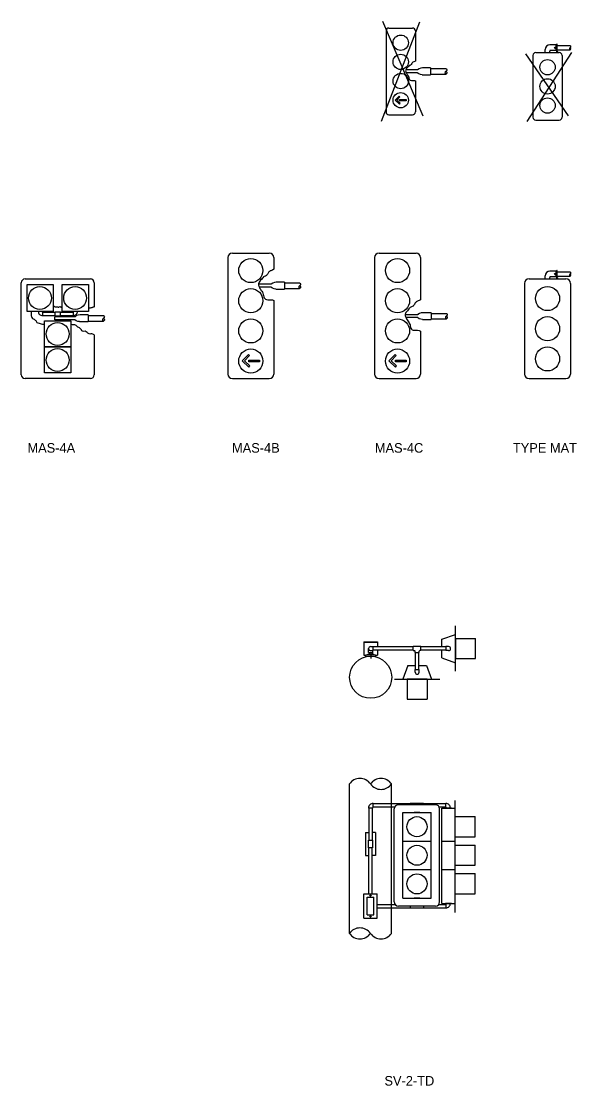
# Model space of a CAD drawing. Extents: x -791 to -679, y 457 to 504.
# Drawn here: x -735.3 to -711.16, y 457.24 to 503.52 of the extents above; entities that cross this region are included whole.
import ezdxf

# ---------------------------------------------------------------- set-up
doc = ezdxf.new("R2010")
doc.units = 0
doc.layers.add('es_DETAIL', color=7, linetype='Continuous')
doc.layers.add('es_NO-PLOT', color=7, linetype='Continuous')

msp = doc.modelspace()

# ---------------------------------------------------------------- linework, layer by layer
at = {"layer": 'es_DETAIL'}
for p, q in [((-719.446, 503.098), (-719.446, 499.577)), ((-719.321, 503.223), (-718.3, 503.223)), ((-718.175, 503.098), (-718.175, 501.789)), ((-712.942, 502.158), (-711.921, 502.158)), ((-712.527, 502.158), (-712.527, 502.292)), ((-712.335, 502.158), (-712.335, 502.224)), ((-712.048, 502.499), (-712.333, 502.491)), ((-712.048, 502.244), (-712.308, 502.251)), ((-712.117, 502.387), (-712.085, 502.387)), ((-712.117, 502.355), (-712.117, 502.387)), ((-712.117, 502.355), (-712.085, 502.355)), ((-712.085, 502.355), (-712.085, 502.387)), ((-712.048, 502.499), (-712.027, 502.516)), ((-712.048, 502.244), (-712.048, 502.499)), ((-712.048, 502.244), (-712.048, 502.244)), ((-712.048, 502.244), (-712.027, 502.227)), ((-712.039, 502.461), (-712.026, 502.468)), ((-712.039, 502.446), (-712.039, 502.461)), ((-712.039, 502.46), (-712.026, 502.453)), ((-712.026, 502.438), (-712.039, 502.446)), ((-712.032, 502.426), (-712.032, 502.442)), ((-712.03, 502.21), (-712.024, 502.213)), ((-712.03, 502.195), (-712.03, 502.21)), ((-712.03, 502.209), (-712.017, 502.202)), ((-712.017, 502.187), (-712.03, 502.195)), ((-712.026, 502.468), (-712.013, 502.461)), ((-712.026, 502.453), (-712.013, 502.461)), ((-712.026, 502.438), (-712.026, 502.453)), ((-712.013, 502.446), (-712.026, 502.438)), ((-712.024, 502.209), (-712.024, 502.225)), ((-712.021, 502.441), (-712.021, 502.426)), ((-712.017, 502.202), (-712.004, 502.21)), ((-712.017, 502.187), (-712.017, 502.202)), ((-712.004, 502.195), (-712.017, 502.187)), ((-712.013, 502.461), (-712.013, 502.446)), ((-712.013, 502.226), (-712.013, 502.209)), ((-712.013, 502.215), (-712.004, 502.21)), ((-712.005, 502.237), (-712.005, 502.506)), ((-712.005, 502.459), (-711.448, 502.459)), ((-712.005, 502.283), (-711.445, 502.283)), ((-712.004, 502.21), (-712.004, 502.195)), ((-713.067, 502.033), (-713.067, 499.346)), ((-711.796, 502.033), (-711.796, 499.346)), ((-718.084, 501.404), (-718.595, 501.404)), ((-717.513, 501.487), (-717.513, 501.192)), ((-717.512, 501.459), (-716.847, 501.459)), ((-717.512, 501.218), (-716.847, 501.218)), ((-718.175, 500.923), (-718.175, 499.577)), ((-717.883, 501.192), (-717.513, 501.192)), ((-719.321, 499.452), (-718.3, 499.452)), ((-712.942, 499.221), (-711.921, 499.221)), ((-726.128, 493.442), (-724.521, 493.442)), ((-719.753, 493.442), (-718.146, 493.442)), ((-726.325, 493.245), (-726.325, 488.181)), ((-724.325, 493.245), (-724.325, 492.735)), ((-719.95, 493.245), (-719.95, 488.181)), ((-717.95, 493.245), (-717.95, 491.409)), ((-712.527, 492.318), (-712.527, 492.451)), ((-712.048, 492.659), (-712.333, 492.651)), ((-712.117, 492.547), (-712.085, 492.547)), ((-712.117, 492.515), (-712.117, 492.547)), ((-712.117, 492.515), (-712.085, 492.515)), ((-712.085, 492.515), (-712.085, 492.547)), ((-712.048, 492.659), (-712.027, 492.676)), ((-712.048, 492.403), (-712.048, 492.659)), ((-712.039, 492.62), (-712.026, 492.627)), ((-712.039, 492.62), (-712.026, 492.612)), ((-712.039, 492.605), (-712.039, 492.62)), ((-712.026, 492.597), (-712.039, 492.605)), ((-712.032, 492.586), (-712.032, 492.601)), ((-712.026, 492.627), (-712.013, 492.62)), ((-712.026, 492.612), (-712.013, 492.62)), ((-712.026, 492.597), (-712.026, 492.612)), ((-712.013, 492.605), (-712.026, 492.597)), ((-712.021, 492.6), (-712.021, 492.586)), ((-712.013, 492.62), (-712.013, 492.605)), ((-712.005, 492.396), (-712.005, 492.665)), ((-712.005, 492.619), (-711.448, 492.619)), ((-712.005, 492.443), (-711.445, 492.443)), ((-735.3, 488.151), (-735.3, 492.151)), ((-735.134, 492.318), (-732.3, 492.318)), ((-732.134, 492.151), (-732.134, 491.089)), ((-724.454, 491.96), (-724.96, 491.96)), ((-723.868, 492.173), (-723.868, 491.877)), ((-723.867, 492.145), (-723.203, 492.145)), ((-713.431, 492.121), (-713.431, 488.181)), ((-713.235, 492.318), (-711.628, 492.318)), ((-712.335, 492.318), (-712.335, 492.383)), ((-712.048, 492.403), (-712.308, 492.41)), ((-712.048, 492.403), (-712.048, 492.403)), ((-712.048, 492.403), (-712.027, 492.386)), ((-712.03, 492.369), (-712.024, 492.373)), ((-712.03, 492.369), (-712.017, 492.361)), ((-712.03, 492.354), (-712.03, 492.369)), ((-712.017, 492.346), (-712.03, 492.354)), ((-712.024, 492.369), (-712.024, 492.384)), ((-712.017, 492.361), (-712.004, 492.369)), ((-712.017, 492.346), (-712.017, 492.361)), ((-712.004, 492.354), (-712.017, 492.346)), ((-712.013, 492.385), (-712.013, 492.369)), ((-712.013, 492.374), (-712.004, 492.369)), ((-712.004, 492.369), (-712.004, 492.354)), ((-711.431, 492.121), (-711.431, 488.181)), ((-724.238, 491.877), (-723.868, 491.877)), ((-723.867, 491.903), (-723.203, 491.903)), ((-724.325, 491.374), (-724.325, 488.181)), ((-734.375, 490.878), (-734.375, 490.719)), ((-734.375, 490.869), (-733.828, 490.869)), ((-734.375, 490.727), (-733.829, 490.727)), ((-733.843, 490.543), (-733.843, 490.67)), ((-733.828, 490.712), (-733.828, 490.881)), ((-733.828, 490.881), (-733.594, 490.881)), ((-733.828, 490.712), (-733.594, 490.712)), ((-733.782, 490.67), (-733.782, 490.712)), ((-733.64, 490.67), (-733.64, 490.712)), ((-733.594, 490.712), (-733.594, 490.881)), ((-733.594, 490.867), (-733.046, 490.867)), ((-733.594, 490.725), (-733.047, 490.725)), ((-733.046, 490.878), (-733.046, 490.719)), ((-732.394, 490.755), (-732.394, 490.459)), ((-732.394, 490.727), (-731.729, 490.727)), ((-718.079, 490.634), (-718.585, 490.634)), ((-717.493, 490.846), (-717.493, 490.551)), ((-717.492, 490.819), (-716.828, 490.819)), ((-717.492, 490.577), (-716.828, 490.577)), ((-733.782, 490.498), (-733.782, 490.543)), ((-733.64, 490.498), (-733.64, 490.543)), ((-732.764, 490.459), (-732.394, 490.459)), ((-732.394, 490.486), (-731.729, 490.486)), ((-717.863, 490.551), (-717.493, 490.551)), ((-732.134, 489.887), (-732.134, 488.151)), ((-717.95, 490.047), (-717.95, 488.181)), ((-732.3, 487.984), (-735.134, 487.984)), ((-726.128, 487.984), (-724.521, 487.984)), ((-719.753, 487.984), (-718.146, 487.984)), ((-713.235, 487.984), (-711.628, 487.984)), ((-716.434, 475.258), (-716.434, 477.227)), ((-717.018, 476.649), (-716.434, 476.862)), ((-716.434, 476.681), (-715.559, 476.681)), ((-716.434, 476.681), (-716.434, 475.806)), ((-715.559, 475.806), (-715.559, 476.681)), ((-720.205, 476.072), (-720.205, 476.244)), ((-720.116, 476.332), (-720.001, 476.332)), ((-720.001, 476.155), (-720.001, 476.332)), ((-718.263, 476.317), (-720.001, 476.317)), ((-717.93, 476.332), (-718.263, 476.332)), ((-718.263, 476.155), (-718.263, 476.332)), ((-717.93, 476.155), (-717.93, 476.332)), ((-716.845, 476.317), (-717.93, 476.317)), ((-717.018, 476.317), (-717.018, 476.649)), ((-716.73, 476.332), (-716.845, 476.332)), ((-716.845, 476.332), (-716.845, 476.155)), ((-720.205, 476.072), (-720.028, 476.072)), ((-720.189, 476.072), (-720.189, 475.995)), ((-720.116, 476.155), (-720.001, 476.155)), ((-720.116, 476.047), (-720.116, 475.811)), ((-720.043, 476.072), (-720.043, 475.995)), ((-720.028, 476.072), (-720.028, 476.155)), ((-718.263, 476.171), (-720.001, 476.171)), ((-718.263, 476.155), (-718.211, 476.155)), ((-718.185, 476.077), (-718.185, 476.129)), ((-718.185, 476.077), (-718.008, 476.077)), ((-718.169, 475.328), (-718.169, 476.077)), ((-718.023, 475.328), (-718.023, 476.077)), ((-718.008, 476.077), (-718.008, 476.129)), ((-717.93, 476.155), (-717.982, 476.155)), ((-716.845, 476.171), (-717.93, 476.171)), ((-717.018, 475.835), (-717.018, 476.171)), ((-717.018, 475.835), (-716.434, 475.623)), ((-716.73, 476.155), (-716.845, 476.155)), ((-716.434, 475.806), (-715.559, 475.806)), ((-718.503, 475.505), (-718.716, 474.921)), ((-718.503, 475.505), (-718.168, 475.505)), ((-718.178, 475.328), (-718.011, 475.328)), ((-718.178, 475.212), (-718.178, 475.328)), ((-718.022, 475.505), (-717.689, 475.505)), ((-718.011, 475.212), (-718.011, 475.328)), ((-717.689, 475.505), (-717.476, 474.921)), ((-719.081, 474.921), (-717.112, 474.921)), ((-718.532, 474.921), (-718.532, 474.046)), ((-717.657, 474.921), (-718.532, 474.921)), ((-717.657, 474.921), (-717.657, 474.046)), ((-718.532, 474.046), (-717.657, 474.046)), ((-721.042, 463.861), (-721.042, 470.359)), ((-719.209, 463.861), (-719.209, 470.359)), ((-720.041, 469.309), (-720.21, 469.309)), ((-720.198, 469.309), (-720.198, 467.913)), ((-720.01, 469.338), (-720.01, 469.507)), ((-720.01, 469.338), (-720.01, 469.507)), ((-719.209, 469.497), (-720.01, 469.497)), ((-719.209, 469.351), (-720.01, 469.351)), ((-718.397, 469.497), (-719.209, 469.497)), ((-719.073, 469.351), (-719.209, 469.351)), ((-719.073, 469.351), (-719.209, 469.351)), ((-718.907, 469.458), (-717.303, 469.458)), ((-718.397, 469.458), (-718.397, 469.521)), ((-718.397, 469.521), (-717.814, 469.521)), ((-717.814, 469.458), (-717.814, 469.521)), ((-716.85, 469.497), (-717.814, 469.497)), ((-716.85, 469.351), (-717.138, 469.351)), ((-717.027, 469.309), (-716.443, 469.309)), ((-717.027, 465.165), (-717.027, 469.309)), ((-716.608, 469.309), (-716.863, 469.309)), ((-716.85, 469.338), (-716.85, 469.507)), ((-716.82, 469.309), (-716.651, 469.309)), ((-716.444, 467.877), (-716.444, 469.643)), ((-719.09, 465.227), (-719.09, 469.275)), ((-718.725, 467.877), (-718.725, 469.116)), ((-718.725, 469.116), (-717.486, 469.116)), ((-718.251, 469.116), (-717.96, 469.116)), ((-718.233, 469.116), (-717.978, 469.116)), ((-717.978, 469.116), (-718.233, 469.116)), ((-717.486, 467.877), (-717.486, 469.116)), ((-717.121, 465.227), (-717.121, 469.275)), ((-716.444, 468.937), (-715.569, 468.937)), ((-715.569, 468.062), (-715.569, 468.937)), ((-720.342, 468.247), (-720.342, 467.247)), ((-720.342, 468.247), (-720.198, 468.247)), ((-719.908, 468.247), (-720.052, 468.247)), ((-719.908, 468.247), (-719.908, 467.247)), ((-716.444, 468.062), (-715.569, 468.062)), ((-720.198, 465.58), (-720.198, 467.58)), ((-720.052, 465.58), (-720.052, 467.58)), ((-718.725, 467.877), (-717.486, 467.877)), ((-718.725, 466.637), (-718.725, 467.877)), ((-718.725, 467.877), (-717.486, 467.877)), ((-717.486, 466.637), (-717.486, 467.877)), ((-717.027, 467.877), (-716.442, 467.877)), ((-716.444, 464.768), (-716.442, 467.877)), ((-716.444, 467.698), (-715.569, 467.698)), ((-715.569, 466.823), (-715.569, 467.698)), ((-720.342, 467.247), (-720.198, 467.247)), ((-719.908, 467.247), (-720.052, 467.247)), ((-718.725, 466.637), (-717.486, 466.637)), ((-718.725, 465.398), (-718.725, 466.637)), ((-718.725, 466.637), (-717.486, 466.637)), ((-717.486, 465.398), (-717.486, 466.637)), ((-717.027, 466.637), (-716.443, 466.637)), ((-716.444, 466.823), (-715.569, 466.823)), ((-716.444, 466.458), (-715.569, 466.458)), ((-715.569, 465.583), (-715.569, 466.458)), ((-720.417, 465.58), (-719.834, 465.58)), ((-720.417, 464.521), (-720.417, 465.58)), ((-719.834, 464.521), (-719.834, 465.58)), ((-716.444, 465.583), (-715.569, 465.583)), ((-720.271, 465.434), (-719.979, 465.434)), ((-720.271, 464.666), (-720.271, 465.434)), ((-719.979, 464.666), (-719.979, 465.434)), ((-719.834, 465.122), (-719.209, 465.122)), ((-719.209, 465.122), (-719.057, 465.122)), ((-718.725, 465.398), (-717.486, 465.398)), ((-717.978, 465.398), (-718.233, 465.398)), ((-718.233, 465.398), (-717.978, 465.398)), ((-717.154, 465.122), (-716.85, 465.122)), ((-717.027, 465.165), (-716.444, 465.165)), ((-716.608, 465.165), (-716.863, 465.165)), ((-716.85, 465.135), (-716.85, 464.967)), ((-716.82, 465.165), (-716.651, 465.165)), ((-720.271, 464.666), (-719.979, 464.666)), ((-719.834, 464.978), (-719.209, 464.978)), ((-719.209, 464.978), (-718.397, 464.978)), ((-717.303, 465.044), (-718.907, 465.044)), ((-718.397, 465.044), (-718.397, 464.959)), ((-717.814, 464.959), (-718.397, 464.959)), ((-717.814, 465.044), (-717.814, 464.959)), ((-717.814, 464.978), (-716.85, 464.978)), ((-720.417, 464.521), (-719.834, 464.521))]:
    msp.add_line(p, q, dxfattribs=at)
for points in [[(-711.448, 502.459), (-711.445, 502.459), (-711.44, 502.457), (-711.436, 502.453), (-711.433, 502.449), (-711.43, 502.443), (-711.427, 502.436), (-711.426, 502.426), (-711.425, 502.418), (-711.425, 502.409), (-711.427, 502.4), (-711.43, 502.392), (-711.436, 502.383), (-711.44, 502.378), (-711.447, 502.372), (-711.455, 502.366), (-711.461, 502.36), (-711.467, 502.351), (-711.47, 502.341), (-711.472, 502.335), (-711.472, 502.324), (-711.471, 502.315), (-711.469, 502.307), (-711.467, 502.3), (-711.464, 502.294), (-711.459, 502.289), (-711.456, 502.286), (-711.452, 502.284), (-711.448, 502.283), (-711.443, 502.284), (-711.439, 502.286), (-711.437, 502.288), (-711.433, 502.293), (-711.43, 502.298), (-711.428, 502.302), (-711.426, 502.309), (-711.424, 502.316), (-711.424, 502.323), (-711.423, 502.329), (-711.424, 502.336), (-711.426, 502.342), (-711.428, 502.349), (-711.429, 502.352), (-711.432, 502.356), (-711.434, 502.359), (-711.438, 502.364), (-711.442, 502.367), (-711.445, 502.37), (-711.448, 502.371)], [(-718.098, 501.275), (-718.57, 501.275)], [(-717.883, 501.192), (-717.955, 501.204), (-718.029, 501.228), (-718.099, 501.275)], [(-717.513, 501.487), (-717.537, 501.488), (-717.867, 501.488), (-717.94, 501.475), (-718.014, 501.451), (-718.084, 501.404)], [(-718.984, 500.091), (-718.844, 500.237), (-718.877, 500.269), (-719.049, 500.09)], [(-719.049, 500.09), (-718.87, 499.919), (-718.838, 499.951), (-718.984, 500.091)], [(-711.448, 492.619), (-711.445, 492.618), (-711.44, 492.616), (-711.436, 492.613), (-711.433, 492.608), (-711.43, 492.603), (-711.427, 492.595), (-711.426, 492.586), (-711.425, 492.578), (-711.425, 492.569), (-711.427, 492.56), (-711.43, 492.551), (-711.436, 492.543), (-711.44, 492.537), (-711.447, 492.531), (-711.455, 492.525), (-711.461, 492.519), (-711.467, 492.51), (-711.47, 492.501), (-711.472, 492.494), (-711.472, 492.483), (-711.471, 492.474), (-711.469, 492.466), (-711.467, 492.46), (-711.464, 492.453), (-711.459, 492.448), (-711.456, 492.445), (-711.452, 492.444), (-711.448, 492.443), (-711.443, 492.444), (-711.439, 492.445), (-711.437, 492.448), (-711.433, 492.452), (-711.43, 492.458), (-711.428, 492.462), (-711.426, 492.468), (-711.424, 492.475), (-711.424, 492.483), (-711.423, 492.489), (-711.424, 492.496), (-711.426, 492.502), (-711.428, 492.508), (-711.429, 492.511), (-711.432, 492.515), (-711.434, 492.518), (-711.438, 492.523), (-711.442, 492.527), (-711.445, 492.529), (-711.448, 492.531)], [(-724.439, 492.09), (-724.443, 492.088), (-724.993, 492.088)], [(-724.238, 491.877), (-724.311, 491.889), (-724.384, 491.914), (-724.454, 491.96)], [(-723.868, 492.173), (-723.892, 492.173), (-724.222, 492.173), (-724.296, 492.161), (-724.369, 492.137), (-724.439, 492.09)], [(-732.965, 490.672), (-732.969, 490.67), (-733.843, 490.67)], [(-732.394, 490.755), (-732.418, 490.756), (-732.748, 490.756), (-732.822, 490.743), (-732.895, 490.719), (-732.965, 490.672)], [(-718.064, 490.763), (-718.068, 490.761), (-718.618, 490.761)], [(-717.863, 490.551), (-717.936, 490.563), (-718.009, 490.587), (-718.079, 490.634)], [(-717.493, 490.846), (-717.517, 490.847), (-717.847, 490.847), (-717.921, 490.835), (-717.994, 490.81), (-718.064, 490.763)], [(-732.98, 490.543), (-733.843, 490.543)], [(-732.764, 490.46), (-732.837, 490.472), (-732.91, 490.496), (-732.98, 490.543)], [(-725.598, 488.753), (-725.377, 488.982), (-725.429, 489.032), (-725.699, 488.751)], [(-725.699, 488.751), (-725.418, 488.481), (-725.368, 488.532), (-725.598, 488.753)], [(-719.223, 488.753), (-719.002, 488.982), (-719.054, 489.032), (-719.324, 488.751)], [(-719.324, 488.751), (-719.043, 488.481), (-718.993, 488.532), (-719.223, 488.753)], [(-720.408, 476.535), (-719.824, 476.535)], [(-720.408, 476.535), (-720.408, 475.952)], [(-720.408, 476.516), (-719.824, 476.516)], [(-719.824, 476.535), (-719.824, 476.317)], [(-720.408, 475.952), (-720.332, 475.952)], [(-720.332, 475.89), (-720.332, 475.967), (-719.9, 475.967), (-719.9, 475.897)], [(-720.332, 475.888), (-720.332, 475.967), (-719.9, 475.967), (-719.9, 475.888)], [(-720.135, 475.987), (-720.135, 475.992), (-720.097, 475.992), (-720.097, 475.987)], [(-719.9, 475.952), (-719.824, 475.952)], [(-719.824, 476.171), (-719.824, 475.952)], [(-720.052, 469.309), (-720.052, 467.913)], [(-720.154, 465.504), (-720.098, 465.519)], [(-720.154, 465.504), (-720.098, 465.519)], [(-720.096, 465.511), (-720.152, 465.496)], [(-720.096, 465.511), (-720.152, 465.496)], [(-720.107, 464.616), (-720.148, 464.575)], [(-720.107, 464.616), (-720.148, 464.575)], [(-720.143, 464.57), (-720.102, 464.611)], [(-720.143, 464.57), (-720.102, 464.611)]]:
    msp.add_lwpolyline(points, dxfattribs=at)
for points in [[(-718.865, 500.064), (-718.865, 500.111), (-718.572, 500.111), (-718.572, 500.064)], [(-735.05, 492.068), (-733.915, 492.068), (-733.915, 490.907), (-735.05, 490.907)], [(-733.519, 492.068), (-732.384, 492.068), (-732.384, 490.906), (-733.519, 490.906)], [(-734.285, 490.498), (-733.149, 490.498), (-733.149, 489.366), (-734.285, 489.366)], [(-734.285, 489.366), (-733.149, 489.366), (-733.149, 488.234), (-734.285, 488.234)], [(-725.411, 488.71), (-725.411, 488.783), (-724.949, 488.783), (-724.949, 488.71)], [(-719.036, 488.71), (-719.036, 488.783), (-718.574, 488.783), (-718.574, 488.71)], [(-720.244, 475.995), (-719.989, 475.995), (-719.989, 475.967), (-720.244, 475.967)], [(-720.159, 475.987), (-720.073, 475.987), (-720.073, 475.967), (-720.159, 475.967)], [(-720.159, 475.987), (-720.073, 475.987), (-720.073, 475.967), (-720.159, 475.967)], [(-720.037, 467.58), (-720.214, 467.58), (-720.214, 467.913), (-720.037, 467.913)]]:
    msp.add_lwpolyline(points, close=True, dxfattribs=at)
for centre, radius in [((-718.811, 502.587), 0.333), ((-712.101, 502.371), 0.0267), ((-718.811, 501.754), 0.333), ((-712.431, 501.523), 0.333), ((-718.811, 500.92), 0.333), ((-712.431, 500.689), 0.333), ((-718.811, 500.087), 0.333), ((-712.431, 499.856), 0.333), ((-725.325, 492.68), 0.525), ((-718.95, 492.68), 0.525), ((-712.101, 492.531), 0.0267), ((-734.491, 491.486), 0.496), ((-732.96, 491.486), 0.496), ((-712.431, 491.463), 0.525), ((-725.325, 491.369), 0.525), ((-718.95, 491.369), 0.525), ((-725.325, 490.057), 0.525), ((-718.95, 490.057), 0.525), ((-712.431, 490.152), 0.525), ((-733.722, 489.923), 0.496), ((-733.722, 488.791), 0.496), ((-725.325, 488.746), 0.525), ((-718.95, 488.746), 0.525), ((-712.431, 488.84), 0.525), ((-720.117, 474.997), 0.916), ((-718.104, 468.5), 0.437), ((-718.104, 467.257), 0.437), ((-718.104, 466.014), 0.437), ((-720.125, 465.507), 0.0292), ((-720.125, 465.507), 0.0292), ((-720.125, 464.594), 0.0292), ((-720.125, 464.594), 0.0292)]:
    msp.add_circle(centre, radius, dxfattribs=at)
for centre, radius, start, end in [((-719.321, 503.098), 0.125, 90, 180), ((-718.3, 503.098), 0.125, 0, 90), ((-712.942, 502.033), 0.125, 90, 180), ((-712.327, 502.292), 0.2, 91.5911, 180), ((-712.309, 502.224), 0.0267, 88.4088, 180), ((-712.026, 502.433), 0.00895, 229.5952, 310.4048), ((-712.018, 502.506), 0.0133, 0, 128.7039), ((-712.018, 502.237), 0.0133, 231.2961, 360), ((-712.018, 502.216), 0.00895, 229.5952, 310.4048), ((-711.921, 502.033), 0.125, 0, 90), ((-719.321, 499.577), 0.125, 180, 270), ((-718.3, 499.577), 0.125, 270, 0), ((-712.942, 499.346), 0.125, 180, 270), ((-711.921, 499.346), 0.125, 270, 0), ((-726.128, 493.245), 0.197, 90, 180), ((-724.521, 493.245), 0.197, 0, 90), ((-719.753, 493.245), 0.197, 90, 180), ((-718.146, 493.245), 0.197, 0, 90), ((-712.327, 492.451), 0.2, 91.5911, 180), ((-712.026, 492.592), 0.00895, 229.5952, 310.4048), ((-712.018, 492.665), 0.0133, 0, 128.7039), ((-735.134, 492.151), 0.167, 90, 180), ((-732.3, 492.151), 0.167, 0, 90), ((-713.235, 492.121), 0.197, 90, 180), ((-712.309, 492.383), 0.0267, 88.4088, 180), ((-712.018, 492.396), 0.0133, 231.2961, 360), ((-712.018, 492.376), 0.00895, 229.5952, 310.4048), ((-711.628, 492.121), 0.197, 0, 90), ((-734.375, 490.906), 0.187, 179.645, 269.8241), ((-734.375, 490.906), 0.0276, 177.5986, 269.8241), ((-733.046, 490.906), 0.0276, 270.1759, 1.5019), ((-733.046, 490.906), 0.187, 270.1759, 0.2221), ((-735.134, 488.151), 0.167, 180, 270), ((-732.3, 488.151), 0.167, 270, 0), ((-726.128, 488.181), 0.197, 180, 270), ((-724.521, 488.181), 0.197, 270, 0), ((-719.753, 488.181), 0.197, 180, 270), ((-718.146, 488.181), 0.197, 270, 0), ((-713.235, 488.181), 0.197, 180, 270), ((-711.628, 488.181), 0.197, 270, 0), ((-720.116, 476.244), 0.0885, 90, 270), ((-716.73, 476.244), 0.0885, 270, 90), ((-718.211, 476.129), 0.026, 359.37, 90), ((-717.982, 476.129), 0.026, 90, 180.63), ((-718.095, 475.212), 0.0833, 180, 0), ((-720.584, 470.034), 0.562, 35.3121, 144.6879), ((-719.667, 470.034), 0.562, 35.3121, 144.6879), ((-719.667, 470.683), 0.562, 215.3121, 324.6879), ((-720.012, 469.309), 0.198, 89.6281, 179.8241), ((-720.012, 469.309), 0.0293, 87.4777, 179.8241), ((-718.907, 469.275), 0.182, 90, 180), ((-717.303, 469.275), 0.182, 0, 90), ((-716.849, 469.309), 0.198, 0.1759, 90.5599), ((-716.849, 469.309), 0.0293, 0.1759, 92.5223), ((-718.907, 465.227), 0.182, 180, 270), ((-717.303, 465.227), 0.182, 270, 0), ((-716.849, 465.165), 0.198, 269.4401, 359.8241), ((-716.849, 465.165), 0.0293, 267.4777, 359.8241), ((-720.584, 463.537), 0.562, 35.3121, 144.6879), ((-720.584, 464.186), 0.562, 215.3121, 324.6879), ((-719.667, 464.186), 0.562, 215.3121, 324.6879)]:
    msp.add_arc(centre, radius, start, end, dxfattribs=at)
for points in [[(-718.175, 501.789), (-718.232, 501.753), (-718.286, 501.753), (-718.334, 501.686), (-718.381, 501.599), (-718.436, 501.606), (-718.514, 501.512), (-718.611, 501.406), (-718.594, 501.33), (-718.558, 501.24), (-718.463, 501.13), (-718.452, 500.989), (-718.362, 500.929), (-718.221, 500.961), (-718.175, 500.923)], [(-724.325, 492.735), (-724.414, 492.679), (-724.499, 492.679), (-724.574, 492.573), (-724.649, 492.437), (-724.735, 492.448), (-724.858, 492.301), (-725.011, 492.134), (-724.983, 492.014), (-724.927, 491.872), (-724.777, 491.699), (-724.76, 491.477), (-724.618, 491.382), (-724.396, 491.432), (-724.325, 491.374)], [(-733.915, 491.128), (-733.866, 491.144), (-733.86, 491.085), (-733.76, 491.121), (-733.689, 491.084), (-733.667, 491.084), (-733.641, 491.12), (-733.566, 491.099), (-733.57, 491.084), (-733.53, 491.081), (-733.519, 491.081)], [(-732.384, 491.072), (-732.333, 491.046), (-732.254, 491.088), (-732.213, 491.056), (-732.175, 491.121), (-732.148, 491.098), (-732.134, 491.089)], [(-717.95, 491.409), (-718.039, 491.353), (-718.124, 491.352), (-718.199, 491.247), (-718.274, 491.11), (-718.36, 491.122), (-718.483, 490.974), (-718.636, 490.807), (-718.608, 490.687), (-718.552, 490.545), (-718.402, 490.373), (-718.385, 490.15), (-718.243, 490.055), (-718.021, 490.106), (-717.95, 490.047)], [(-734.869, 490.907), (-734.869, 490.755), (-734.868, 490.682), (-734.812, 490.582), (-734.75, 490.582), (-734.64, 490.481), (-734.64, 490.402), (-734.517, 490.402), (-734.436, 490.351), (-734.362, 490.349), (-734.285, 490.349)], [(-732.134, 489.887), (-732.213, 489.948), (-732.33, 489.888), (-732.437, 489.988), (-732.519, 490.062), (-732.644, 490.006), (-732.73, 490.181), (-732.883, 490.236), (-732.948, 490.34), (-733.077, 490.309), (-733.149, 490.329)]]:
    msp.add_open_spline(points, degree=3, dxfattribs=at)
for points in [[(-716.847, 501.459), (-716.827, 501.445), (-716.813, 501.423), (-716.81, 501.39), (-716.821, 501.361), (-716.844, 501.341), (-716.872, 501.319), (-716.886, 501.29), (-716.886, 501.26), (-716.871, 501.234), (-716.847, 501.218)], [(-716.848, 501.339), (-716.822, 501.319), (-716.809, 501.29), (-716.809, 501.26), (-716.824, 501.234), (-716.847, 501.218)], [(-723.203, 492.145), (-723.182, 492.131), (-723.169, 492.108), (-723.166, 492.075), (-723.176, 492.046), (-723.199, 492.027), (-723.228, 492.004), (-723.241, 491.976), (-723.241, 491.945), (-723.226, 491.92), (-723.203, 491.903)], [(-723.203, 492.024), (-723.178, 492.004), (-723.164, 491.976), (-723.164, 491.945), (-723.179, 491.92), (-723.203, 491.903)], [(-731.729, 490.727), (-731.708, 490.713), (-731.695, 490.691), (-731.692, 490.657), (-731.702, 490.629), (-731.725, 490.609), (-731.754, 490.586), (-731.767, 490.558), (-731.767, 490.528), (-731.752, 490.502), (-731.729, 490.486)], [(-731.729, 490.607), (-731.704, 490.586), (-731.69, 490.558), (-731.69, 490.528), (-731.705, 490.502), (-731.729, 490.486)], [(-716.828, 490.819), (-716.807, 490.804), (-716.794, 490.782), (-716.791, 490.749), (-716.801, 490.72), (-716.824, 490.7), (-716.853, 490.678), (-716.866, 490.649), (-716.866, 490.619), (-716.851, 490.593), (-716.828, 490.577)], [(-716.828, 490.698), (-716.803, 490.678), (-716.789, 490.649), (-716.789, 490.619), (-716.804, 490.593), (-716.828, 490.577)]]:
    msp.add_spline(points, degree=3, dxfattribs=at)
at = {"layer": 'es_NO-PLOT'}
for p, q in [((-717.992, 503.482), (-719.654, 499.157)), ((-719.607, 503.518), (-717.85, 499.401)), ((-711.385, 502.159), (-713.335, 499.157)), ((-713.384, 502.11), (-711.531, 499.401))]:
    msp.add_line(p, q, dxfattribs=at)

# ---------------------------------------------------------------- texts
for s, p in [('MAS-4A', (-735.033, 484.762)), ('MAS-4B', (-726.144, 484.762)), ('MAS-4C', (-719.936, 484.762)), ('TYPE MAT', (-713.936, 484.762)), ('SV-2-TD', (-719.519, 457.244))]:
    msp.add_text(s, height=0.4167, dxfattribs=at).set_placement(p)

doc.saveas('drawing.dxf')
